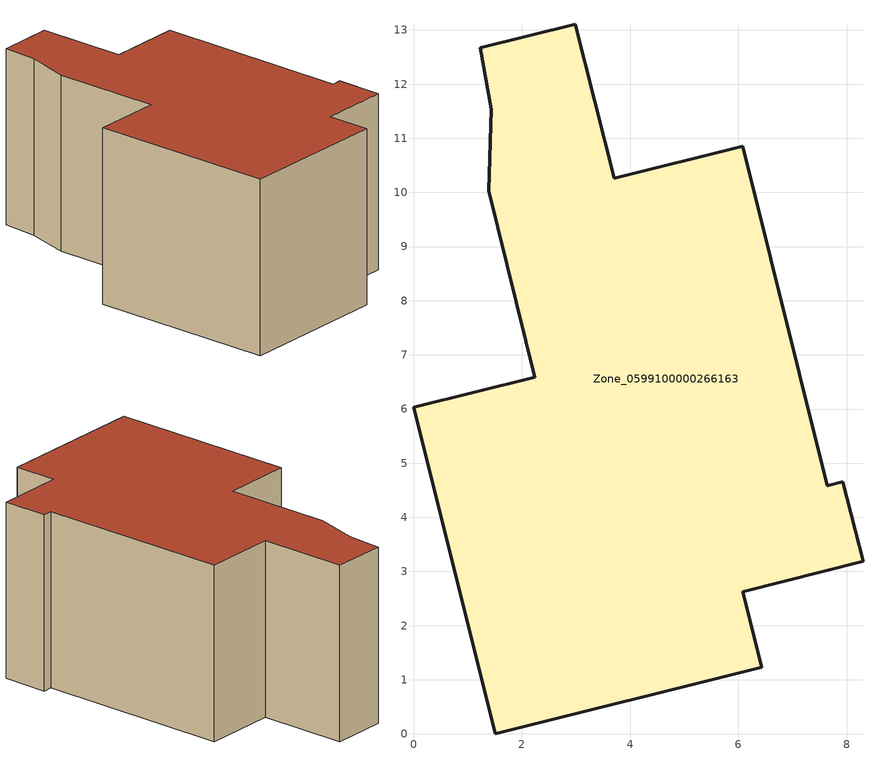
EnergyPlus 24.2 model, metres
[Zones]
Zone_0599100000266163
 floor ground (C_G): 1.44,11.54 1.23,12.67 2.99,13.11 3.71,10.26 6.08,10.85 7.64,4.58 7.93,4.66 8.3,3.19 6.08,2.63 6.43,1.23 1.51,0 0,6.03 2.24,6.59 1.39,10.03 z0
 wall outside (C_F): 1.51,0 6.43,1.23 6.08,2.63 8.3,3.19 7.93,4.66 7.64,4.58 6.08,10.85 3.71,10.26 2.99,13.11 1.23,12.67 1.44,11.54 1.39,10.03 2.24,6.59 0,6.03 1.51,0 z0:5.84
 roof outside (C_R): 1.44,11.54 1.39,10.03 2.24,6.59 0,6.03 1.51,0 6.43,1.23 6.08,2.63 8.3,3.19 7.93,4.66 7.64,4.58 6.08,10.85 3.71,10.26 2.99,13.11 1.23,12.67 z5.84
[BUILDING]
Pand.0599100000266163: North Axis=0; Terrain=City; Loads Convergence Tolerance Value=0.04; Temperature Convergence Tolerance Value=0.4; Solar Distribution=FullExterior; Maximum Number of Warmup Days=25; Minimum Number of Warmup Days=1
[Site:Location]
Rotterdam.The.Hague.AP_ZH_NLD Design_Conditions: Latitude=51.96; Longitude=4.45; Time Zone=1; Elevation=-4.5
[SITE:GROUNDTEMPERATURE:BUILDINGSURFACE]
18, 18, 18, 18, 18, 18, 18, 18, 18, 18, 18, 18
[MATERIAL] Thermal Absorptance=0.9; Solar Absorptance=0.7; Visible Absorptance=0.7
Name | Roughness | Thickness | Conductivity | Density | Specific Heat
G.TI.1965-1974 | MediumSmooth | 0.15 | 0.882353 | 540 | 1210
F.TI.1965-1974 | Rough | 0.3 | 0.697674 | 1920 | 840
R.TI.1965-1974 | MediumRough | 0.2 | 0.232558 | 1500 | 1000
[CONSTRUCTION]
C_G: G.TI.1965-1974
C_F: F.TI.1965-1974
C_R: R.TI.1965-1974
[ZONE]
Zone_0599100000266163: Type=1; Multiplier=1; Ceiling Height=Autocalculate; Volume=Autocalculate; Floor Area=autocalculate; Part of Total Floor Area=Yes
[ZONEINFILTRATION:DESIGNFLOWRATE]
Infil_Zone_0599100000266163: Zone or ZoneList or Space or SpaceList=Zone_0599100000266163; Schedule=AlwaysOn; Design Flow Rate Calculation Method=Flow/Area; Flow Rate per Floor Area=0.003; Constant Term Coefficient=1; Temperature Term Coefficient=0; Velocity Term Coefficient=0; Velocity Squared Term Coefficient=0
[HVACTEMPLATE:ZONE:IDEALLOADSAIRSYSTEM]
Zone_0599100000266163: Maximum Heating Supply Air Temperature=50; Minimum Cooling Supply Air Temperature=13; Maximum Heating Supply Air Humidity Ratio=0.0156; Minimum Cooling Supply Air Humidity Ratio=0.0077; Heating Limit=NoLimit; Cooling Limit=NoLimit; Dehumidification Control Type=ConstantSensibleHeatRatio; Cooling Sensible Heat Ratio=0.7; Dehumidification Setpoint=60; Humidification Control Type=None; Humidification Setpoint=30; Outdoor Air Method=None; Outdoor Air Flow Rate per Person=0.00944; Outdoor Air Flow Rate per Zone Floor Area=0; Outdoor Air Flow Rate per Zone=0; Demand Controlled Ventilation Type=None; Outdoor Air Economizer Type=NoEconomizer; Heat Recovery Type=None; Sensible Heat Recovery Effectiveness=0.7; Latent Heat Recovery Effectiveness=0.65
[ZONECONTROL:THERMOSTAT]
ThermostatControl_Zone_0599100000266163: Zone or ZoneList=Zone_0599100000266163; Control Type Schedule=DualSetpointControlType; Control 1=Thermostat_Zone_0599100000266163; Temperature Difference Between Cutout And Setpoint=0
[THERMOSTATSETPOINT:DUALSETPOINT]
Thermostat_Zone_0599100000266163: Heating Setpoint Temperature Schedule=HeatingSetpoint_Zone_0599100000266163; Cooling Setpoint Temperature Schedule=CoolingSetpoint_Zone_0599100000266163
[SCHEDULE:COMPACT]
HeatingSetpoint_Zone_0599100000266163: Through: 12/31, For: AllDays, Until: 24:00, 21
CoolingSetpoint_Zone_0599100000266163: Through: 12/31, For: AllDays, Until: 24:00, 24
DualSetpointControlType: Through: 12/31, For: AllDays, Until: 24:00, 4
AlwaysOn: Through: 12/31, For: AllDays, Until: 24:00, 1
